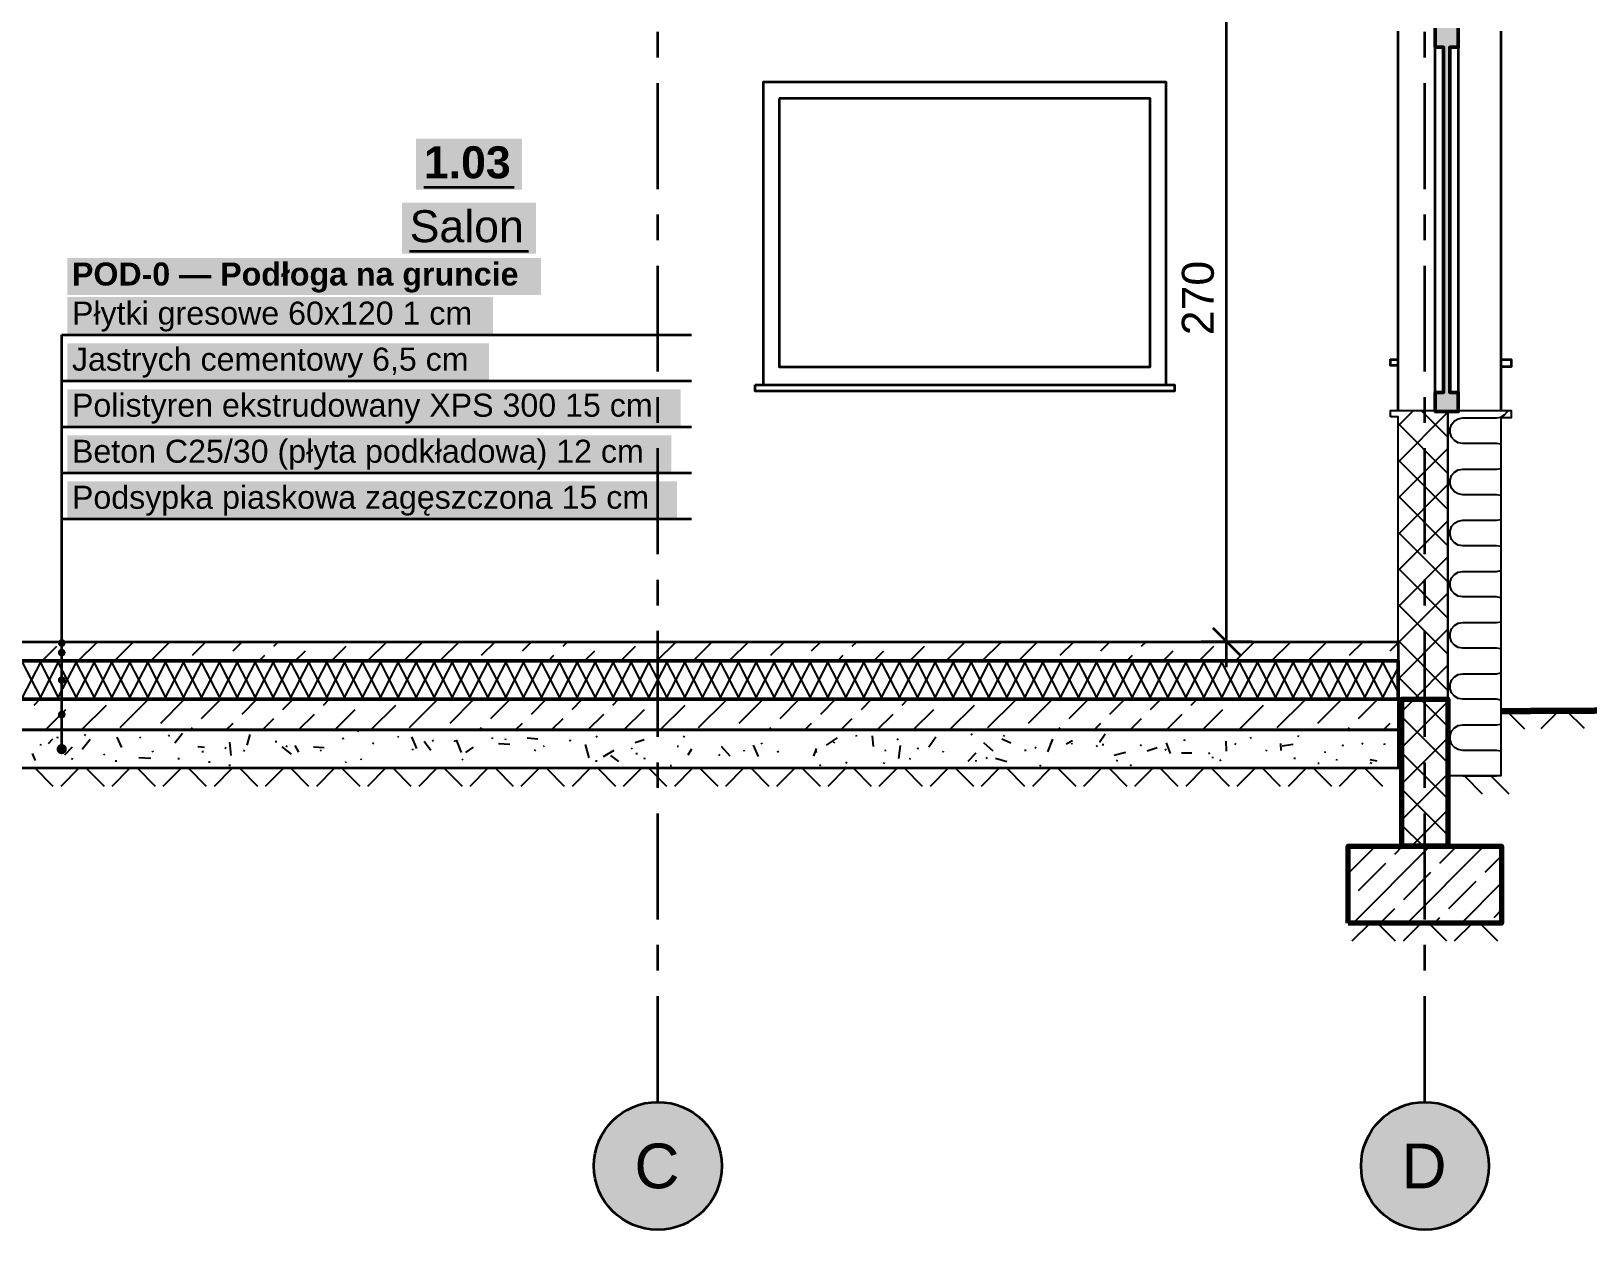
# Model space of a CAD drawing. Header units: metres. Extents: x -2.4 to 15.9, y -2.3 to 7.9.
# Drawn here: x 4.55 to 10.64, y -2.3 to 2.39 of the extents above; entities that cross this region are included whole.
import ezdxf

# ---------------------------------------------------------------- set-up
doc = ezdxf.new("R2010")
doc.units = ezdxf.units.M
doc.linetypes.add('PUNKTOWA', pattern=[10.5, 8.4, -1.05, 0, -1.05])
for name, color, linetype, lineweight in [('A-FUNDAMENTY', 7, 'Continuous', 50), ('A-KRESKOWANIE', 8, 'Continuous', 18), ('A-MASKA', 7, 'Continuous', 18), ('A-OPISY', 2, 'Continuous', 25), ('A-OSIE', 1, 'PUNKTOWA', 25), ('A-POMIESZCZENIA', 2, 'Continuous', 25), ('A-SCIANY-IZOL', 4, 'Continuous', 35), ('A-SCIANY-KONSTR', 7, 'Continuous', 50), ('A-SCIANY-WYK', 8, 'Continuous', 18), ('A-TEREN', 32, 'Continuous', 50), ('A-WARSTWY', 8, 'Continuous', 25), ('A-WIDOK', 7, 'Continuous', 25), ('A-WYMIARY', 1, 'Continuous', 25), ('A-WYPELNIENIA', 9, 'Continuous', 18)]:
    doc.layers.add(name, color=color, linetype=linetype, lineweight=lineweight)
doc.styles.add('PL_ARIAL', font='arial.ttf')
doc.styles.add('PL_ARIAL_B', font='arialbd.ttf')

msp = doc.modelspace()

# ---------------------------------------------------------------- hatches: boundary and pattern name
at = {"layer": 'A-MASKA', "true_color": 0xffffff}
for points in [[(4.6911, 1.3557), (6.5432, 1.3557), (6.5432, 1.5005), (4.6911, 1.5005)], [(4.6911, 1.2027), (6.3548, 1.2027), (6.3548, 1.3475), (4.6911, 1.3475)], [(4.6911, 1.0227), (6.34, 1.0227), (6.34, 1.1675), (4.6911, 1.1675)], [(4.6911, 0.8427), (7.0892, 0.8427), (7.0892, 0.9875), (4.6911, 0.9875)], [(4.6911, 0.6627), (7.053, 0.6627), (7.053, 0.8075), (4.6911, 0.8075)], [(4.6911, 0.4827), (7.0748, 0.4827), (7.0748, 0.6275), (4.6911, 0.6275)]]:
    msp.add_hatch(color=7, dxfattribs=at).paths.add_polyline_path(points)
at = {"layer": 'A-OPISY', "true_color": 0x000000}
for points in [[(4.6836, -0.005), (4.6831, -0.0011), (4.6816, 0.0025), (4.6793, 0.0056), (4.6761, 0.008), (4.6725, 0.0095), (4.6686, 0.01), (4.6648, 0.0095), (4.6611, 0.008), (4.658, 0.0056), (4.6557, 0.0025), (4.6542, -0.0011), (4.6536, -0.005), (4.6542, -0.0089), (4.6557, -0.0125), (4.658, -0.0156), (4.6611, -0.018), (4.6648, -0.0195), (4.6686, -0.02), (4.6725, -0.0195), (4.6761, -0.018), (4.6793, -0.0156), (4.6816, -0.0125), (4.6831, -0.0089)], [(4.6836, -0.0425), (4.6831, -0.0386), (4.6816, -0.035), (4.6793, -0.0319), (4.6761, -0.0295), (4.6725, -0.028), (4.6686, -0.0275), (4.6648, -0.028), (4.6611, -0.0295), (4.658, -0.0319), (4.6557, -0.035), (4.6542, -0.0386), (4.6536, -0.0425), (4.6542, -0.0464), (4.6557, -0.05), (4.658, -0.0531), (4.6611, -0.0555), (4.6648, -0.057), (4.6686, -0.0575), (4.6725, -0.057), (4.6761, -0.0555), (4.6793, -0.0531), (4.6816, -0.05), (4.6831, -0.0464)], [(4.6836, -0.15), (4.6831, -0.1461), (4.6816, -0.1425), (4.6793, -0.1394), (4.6761, -0.137), (4.6725, -0.1355), (4.6686, -0.135), (4.6648, -0.1355), (4.6611, -0.137), (4.658, -0.1394), (4.6557, -0.1425), (4.6542, -0.1461), (4.6536, -0.15), (4.6542, -0.1539), (4.6557, -0.1575), (4.658, -0.1606), (4.6611, -0.163), (4.6648, -0.1645), (4.6686, -0.165), (4.6725, -0.1645), (4.6761, -0.163), (4.6793, -0.1606), (4.6816, -0.1575), (4.6831, -0.1539)], [(4.6836, -0.285), (4.6831, -0.2811), (4.6816, -0.2775), (4.6793, -0.2744), (4.6761, -0.272), (4.6725, -0.2705), (4.6686, -0.27), (4.6648, -0.2705), (4.6611, -0.272), (4.658, -0.2744), (4.6557, -0.2775), (4.6542, -0.2811), (4.6536, -0.285), (4.6542, -0.2889), (4.6557, -0.2925), (4.658, -0.2956), (4.6611, -0.298), (4.6648, -0.2995), (4.6686, -0.3), (4.6725, -0.2995), (4.6761, -0.298), (4.6793, -0.2956), (4.6816, -0.2925), (4.6831, -0.2889)], [(4.6886, -0.42), (4.688, -0.4148), (4.686, -0.41), (4.6828, -0.4059), (4.6786, -0.4027), (4.6738, -0.4007), (4.6686, -0.4), (4.6635, -0.4007), (4.6586, -0.4027), (4.6545, -0.4059), (4.6513, -0.41), (4.6493, -0.4148), (4.6486, -0.42), (4.6493, -0.4252), (4.6513, -0.43), (4.6545, -0.4341), (4.6586, -0.4373), (4.6635, -0.4393), (4.6686, -0.44), (4.6738, -0.4393), (4.6786, -0.4373), (4.6828, -0.4341), (4.686, -0.43), (4.688, -0.4252)]]:
    msp.add_hatch(color=7, dxfattribs=at).paths.add_polyline_path(points)
at = {"layer": 'A-OSIE', "true_color": 0xffffff}
for points in [[(7.25, -2.05), (7.2479, -2.0174), (7.2415, -1.9853), (7.231, -1.9543), (7.2165, -1.925), (7.1983, -1.8978), (7.1768, -1.8732), (7.1522, -1.8517), (7.125, -1.8335), (7.0957, -1.819), (7.0647, -1.8085), (7.0326, -1.8021), (7, -1.8), (6.9674, -1.8021), (6.9353, -1.8085), (6.9043, -1.819), (6.875, -1.8335), (6.8478, -1.8517), (6.8232, -1.8732), (6.8017, -1.8978), (6.7835, -1.925), (6.769, -1.9543), (6.7585, -1.9853), (6.7521, -2.0174), (6.75, -2.05), (6.7521, -2.0826), (6.7585, -2.1147), (6.769, -2.1457), (6.7835, -2.175), (6.8017, -2.2022), (6.8232, -2.2268), (6.8478, -2.2483), (6.875, -2.2665), (6.9043, -2.281), (6.9353, -2.2915), (6.9674, -2.2979), (7, -2.3), (7.0326, -2.2979), (7.0647, -2.2915), (7.0957, -2.281), (7.125, -2.2665), (7.1522, -2.2483), (7.1768, -2.2268), (7.1983, -2.2022), (7.2165, -2.175), (7.231, -2.1457), (7.2415, -2.1147), (7.2479, -2.0826)], [(10.25, -2.05), (10.2479, -2.0174), (10.2415, -1.9853), (10.231, -1.9543), (10.2165, -1.925), (10.1983, -1.8978), (10.1768, -1.8732), (10.1522, -1.8517), (10.125, -1.8335), (10.0957, -1.819), (10.0647, -1.8085), (10.0326, -1.8021), (10, -1.8), (9.9674, -1.8021), (9.9353, -1.8085), (9.9043, -1.819), (9.875, -1.8335), (9.8478, -1.8517), (9.8232, -1.8732), (9.8017, -1.8978), (9.7835, -1.925), (9.769, -1.9543), (9.7585, -1.9853), (9.7521, -2.0174), (9.75, -2.05), (9.7521, -2.0826), (9.7585, -2.1147), (9.769, -2.1457), (9.7835, -2.175), (9.8017, -2.2022), (9.8232, -2.2268), (9.8478, -2.2483), (9.875, -2.2665), (9.9043, -2.281), (9.9353, -2.2915), (9.9674, -2.2979), (10, -2.3), (10.0326, -2.2979), (10.0647, -2.2915), (10.0957, -2.281), (10.125, -2.2665), (10.1522, -2.2483), (10.1768, -2.2268), (10.1983, -2.2022), (10.2165, -2.175), (10.231, -2.1457), (10.2415, -2.1147), (10.2479, -2.0826)]]:
    msp.add_hatch(color=7, dxfattribs=at).paths.add_polyline_path(points)
at = {"layer": 'A-POMIESZCZENIA', "true_color": 0xffffff}
for points in [[(6.0547, 1.7675), (6.4683, 1.7675), (6.4683, 1.9675), (6.0547, 1.9675)], [(5.9992, 1.5175), (6.5238, 1.5175), (6.5238, 1.7175), (5.9992, 1.7175)]]:
    msp.add_hatch(color=7, dxfattribs=at).paths.add_polyline_path(points)
at = {"layer": 'A-WYPELNIENIA', "true_color": 0x000000}
for points in [[(10.097, 2.325), (10.097, 2.325), (10.097, 0.975), (10.073, 0.975), (10.073, 2.325), (10.073, 2.325), (10.04, 2.325), (10.04, 2.4), (10.13, 2.4), (10.13, 2.325)], [(10.04, 0.9), (10.04, 0.975), (10.13, 0.975), (10.13, 0.9)]]:
    msp.add_hatch(color=7, dxfattribs=at).paths.add_polyline_path(points)

# ---------------------------------------------------------------- linework, layer by layer
at = {"layer": 'A-FUNDAMENTY', "lineweight": 70, "ltscale": 0.05}
for points in [[(9.91, -0.8), (9.91, -0.8), (9.91, -0.225), (9.91, -0.225), (9.91, -0.225), (10.09, -0.225), (10.09, -0.225), (10.09, -0.225), (10.09, -0.8), (10.09, -0.8), (10.09, -0.8), (9.91, -0.8)], [(9.7, -1.1), (9.7, -1.1), (9.7, -0.8), (9.7, -0.8), (9.7, -0.8), (10.3, -0.8), (10.3, -0.8), (10.3, -0.8), (10.3, -1.1), (10.3, -1.1), (10.3, -1.1), (9.7, -1.1)]]:
    msp.add_lwpolyline(points, close=True, dxfattribs=at)
at = {"layer": 'A-KRESKOWANIE', "lineweight": 25, "ltscale": 0.05}
for points in [[(9.868, 0.88), (9.865, 0.883)], [(9.895, 0.844), (9.955, 0.904)], [(9.895, 0.7026), (10.09, 0.8976)], [(10.09, 0.658), (9.895, 0.853)], [(10.09, 0.7994), (9.9854, 0.904)], [(10.297, 0.7718), (10.2966, 0.772), (10.2795, 0.775), (10.2795, 0.775), (10.1475, 0.775), (10.1304, 0.778), (10.1154, 0.7867), (10.1042, 0.8), (10.0983, 0.8163), (10.0983, 0.8337), (10.1042, 0.85), (10.1154, 0.8633), (10.1304, 0.872), (10.1475, 0.875), (10.1475, 0.875), (10.2795, 0.875), (10.2966, 0.878), (10.3116, 0.8867), (10.3228, 0.9), (10.3243, 0.904)], [(9.895, 0.5612), (10.09, 0.7562)], [(10.09, 0.5166), (9.895, 0.7116)], [(10.297, 0.5718), (10.2966, 0.572), (10.2795, 0.575), (10.1475, 0.575), (10.1304, 0.578), (10.1154, 0.5867), (10.1042, 0.6), (10.0983, 0.6163), (10.0983, 0.6337), (10.1042, 0.65), (10.1154, 0.6633), (10.1304, 0.672), (10.1475, 0.675), (10.2795, 0.675), (10.2795, 0.675), (10.2966, 0.678), (10.297, 0.6782)], [(9.895, 0.4198), (10.09, 0.6148)], [(10.09, 0.3752), (9.895, 0.5702)], [(9.895, 0.2783), (10.09, 0.4733)], [(10.09, 0.2338), (9.895, 0.4288)], [(10.297, 0.3718), (10.2966, 0.372), (10.2795, 0.375), (10.1475, 0.375), (10.1475, 0.375), (10.1304, 0.378), (10.1154, 0.3867), (10.1042, 0.4), (10.0983, 0.4163), (10.0983, 0.4337), (10.1042, 0.45), (10.1154, 0.4633), (10.1304, 0.472), (10.1475, 0.475), (10.2795, 0.475), (10.2966, 0.478), (10.297, 0.4782)], [(9.895, 0.1369), (10.09, 0.3319)], [(10.09, 0.0923), (9.895, 0.2873)], [(10.297, 0.1718), (10.2966, 0.172), (10.2795, 0.175), (10.1475, 0.175), (10.1304, 0.178), (10.1154, 0.1867), (10.1042, 0.2), (10.0983, 0.2163), (10.0983, 0.2337), (10.1042, 0.25), (10.1154, 0.2633), (10.1304, 0.272), (10.1475, 0.275), (10.2795, 0.275), (10.2966, 0.278), (10.297, 0.2782)], [(9.895, -0.0045), (10.09, 0.1905)], [(10.09, -0.0491), (9.895, 0.1459)], [(10.297, -0.0282), (10.2966, -0.028), (10.2795, -0.025), (10.2795, -0.025), (10.1475, -0.025), (10.1475, -0.025), (10.1304, -0.022), (10.1154, -0.0133), (10.1042, 0), (10.0983, 0.0163), (10.0983, 0.0337), (10.1042, 0.05), (10.1154, 0.0633), (10.1304, 0.072), (10.1475, 0.075), (10.1475, 0.075), (10.2795, 0.075), (10.2966, 0.078), (10.297, 0.0782)], [(4.8747, -0.075), (4.9497, 0)], [(5.0205, -0.0707), (5.0912, 0)], [(5.1796, -0.053), (5.2326, 0)], [(5.3387, -0.0354), (5.374, 0)], [(5.4978, -0.0177), (5.5154, 0)], [(5.6569, 0), (5.6569, 0)], [(6.0061, -0.075), (6.0811, 0)], [(6.1518, -0.0707), (6.2225, 0)], [(6.3109, -0.053), (6.364, 0)], [(6.47, -0.0354), (6.5054, 0)], [(6.6291, -0.0177), (6.6468, 0)], [(6.7882, 0), (6.7882, 0)], [(6.9961, -0.075), (7.0711, 0)], [(7.1375, -0.075), (7.2125, 0)], [(7.2832, -0.0707), (7.3539, 0)], [(7.4423, -0.053), (7.4953, 0)], [(7.6014, -0.0354), (7.6368, 0)], [(7.7605, -0.0177), (7.7782, 0)], [(7.9196, 0), (7.9196, 0)], [(8.2689, -0.075), (8.3439, 0)], [(8.4146, -0.0707), (8.4853, 0)], [(8.5737, -0.053), (8.6267, 0)], [(8.7328, -0.0354), (8.7681, 0)], [(8.8919, -0.0177), (8.9095, 0)], [(9.051, 0), (9.051, 0)], [(9.4002, -0.075), (9.4752, 0)], [(9.5459, -0.0707), (9.6167, 0)], [(9.705, -0.053), (9.7581, 0)], [(9.895, -0.1459), (10.09, 0.0491)], [(10.09, -0.1905), (9.895, 0.0045)], [(4.5919, -0.075), (4.6492, -0.0177)], [(4.7333, -0.075), (4.8083, 0)], [(5.4404, -0.075), (5.4624, -0.053)], [(5.5819, -0.075), (5.6215, -0.0354)], [(5.7233, -0.075), (5.7806, -0.0177)], [(5.8647, -0.075), (5.9397, 0)], [(6.5718, -0.075), (6.5938, -0.053)], [(6.7132, -0.075), (6.7529, -0.0354)], [(6.8546, -0.075), (6.912, -0.0177)], [(7.7032, -0.075), (7.7251, -0.053)], [(7.8446, -0.075), (7.8842, -0.0354)], [(7.986, -0.075), (8.0433, -0.0177)], [(8.1274, -0.075), (8.2024, 0)], [(8.8345, -0.075), (8.8565, -0.053)], [(8.976, -0.075), (9.0156, -0.0354)], [(9.1174, -0.075), (9.1747, -0.0177)], [(9.2588, -0.075), (9.3338, 0)], [(9.8641, -0.0354), (9.895, -0.0045)], [(4.515, -0.0825), (4.585, -0.2175), (4.655, -0.0825), (4.725, -0.2175), (4.795, -0.0825), (4.865, -0.2175), (4.935, -0.0825), (5.005, -0.2175), (5.075, -0.0825), (5.145, -0.2175), (5.215, -0.0825), (5.285, -0.2175), (5.355, -0.0825), (5.425, -0.2175), (5.495, -0.0825), (5.565, -0.2175), (5.635, -0.0825), (5.705, -0.2175), (5.775, -0.0825), (5.845, -0.2175), (5.915, -0.0825), (5.985, -0.2175), (6.055, -0.0825), (6.125, -0.2175), (6.195, -0.0825), (6.265, -0.2175), (6.335, -0.0825), (6.405, -0.2175), (6.475, -0.0825), (6.545, -0.2175), (6.615, -0.0825), (6.685, -0.2175), (6.755, -0.0825), (6.825, -0.2175), (6.895, -0.0825), (6.965, -0.2175), (7.035, -0.0825), (7.105, -0.2175), (7.175, -0.0825), (7.245, -0.2175), (7.315, -0.0825), (7.385, -0.2175), (7.455, -0.0825), (7.525, -0.2175), (7.595, -0.0825), (7.665, -0.2175), (7.735, -0.0825), (7.805, -0.2175), (7.875, -0.0825), (7.945, -0.2175), (8.015, -0.0825), (8.085, -0.2175), (8.155, -0.0825), (8.225, -0.2175), (8.295, -0.0825), (8.365, -0.2175), (8.435, -0.0825), (8.505, -0.2175), (8.575, -0.0825), (8.645, -0.2175), (8.715, -0.0825), (8.785, -0.2175), (8.855, -0.0825), (8.925, -0.2175), (8.995, -0.0825), (9.065, -0.2175), (9.135, -0.0825), (9.205, -0.2175), (9.275, -0.0825), (9.345, -0.2175), (9.415, -0.0825), (9.485, -0.2175), (9.555, -0.0825), (9.625, -0.2175), (9.695, -0.0825), (9.765, -0.2175), (9.835, -0.0825), (9.895, -0.1982)], [(4.515, -0.2175), (4.585, -0.0825), (4.655, -0.2175), (4.725, -0.0825), (4.795, -0.2175), (4.865, -0.0825), (4.935, -0.2175), (5.005, -0.0825), (5.075, -0.2175), (5.145, -0.0825), (5.215, -0.2175), (5.285, -0.0825), (5.355, -0.2175), (5.425, -0.0825), (5.495, -0.2175), (5.565, -0.0825), (5.635, -0.2175), (5.705, -0.0825), (5.775, -0.2175), (5.845, -0.0825), (5.915, -0.2175), (5.985, -0.0825), (6.055, -0.2175), (6.125, -0.0825), (6.195, -0.2175), (6.265, -0.0825), (6.335, -0.2175), (6.405, -0.0825), (6.475, -0.2175), (6.545, -0.0825), (6.615, -0.2175), (6.685, -0.0825), (6.755, -0.2175), (6.825, -0.0825), (6.895, -0.2175), (6.965, -0.0825), (7.035, -0.2175), (7.105, -0.0825), (7.175, -0.2175), (7.245, -0.0825), (7.315, -0.2175), (7.385, -0.0825), (7.455, -0.2175), (7.525, -0.0825), (7.595, -0.2175), (7.665, -0.0825), (7.735, -0.2175), (7.805, -0.0825), (7.875, -0.2175), (7.945, -0.0825), (8.015, -0.2175), (8.085, -0.0825), (8.155, -0.2175), (8.225, -0.0825), (8.295, -0.2175), (8.365, -0.0825), (8.435, -0.2175), (8.505, -0.0825), (8.575, -0.2175), (8.645, -0.0825), (8.715, -0.2175), (8.785, -0.0825), (8.855, -0.2175), (8.925, -0.0825), (8.995, -0.2175), (9.065, -0.0825), (9.135, -0.2175), (9.205, -0.0825), (9.275, -0.2175), (9.345, -0.0825), (9.415, -0.2175), (9.485, -0.0825), (9.555, -0.2175), (9.625, -0.0825), (9.695, -0.2175), (9.765, -0.0825), (9.835, -0.2175), (9.895, -0.1018)], [(5.299, -0.075), (5.3033, -0.0707)], [(6.4304, -0.075), (6.4347, -0.0707)], [(7.5618, -0.075), (7.566, -0.0707)], [(8.6931, -0.075), (8.6974, -0.0707)], [(9.8245, -0.075), (9.8288, -0.0707)], [(9.9573, -0.225), (10.09, -0.0923)], [(10.297, -0.2282), (10.2966, -0.228), (10.2795, -0.225), (10.1475, -0.225), (10.1304, -0.222), (10.1154, -0.2133), (10.1042, -0.2), (10.0983, -0.1837), (10.0983, -0.1663), (10.1042, -0.15), (10.1154, -0.1367), (10.1304, -0.128), (10.1475, -0.125), (10.2795, -0.125), (10.2966, -0.122), (10.297, -0.1218)], [(9.9831, -0.225), (9.895, -0.1369)], [(4.5608, -0.2475), (4.5833, -0.225)], [(4.7199, -0.2298), (4.7247, -0.225)], [(4.8967, -0.3359), (5.0028, -0.2298)], [(5.0558, -0.3182), (5.149, -0.225)], [(5.2149, -0.3005), (5.2904, -0.225)], [(5.374, -0.2828), (5.4319, -0.225)], [(5.5331, -0.2652), (5.5733, -0.225)], [(5.6922, -0.2475), (5.7147, -0.225)], [(5.8513, -0.2298), (5.8561, -0.225)], [(6.0281, -0.3359), (6.1342, -0.2298)], [(6.1872, -0.3182), (6.2804, -0.225)], [(6.3463, -0.3005), (6.4218, -0.225)], [(6.5054, -0.2828), (6.5632, -0.225)], [(6.6645, -0.2652), (6.7046, -0.225)], [(6.8236, -0.2475), (6.8461, -0.225)], [(6.9827, -0.2298), (6.9875, -0.225)], [(7.1595, -0.3359), (7.2655, -0.2298)], [(7.3186, -0.3182), (7.4118, -0.225)], [(7.4777, -0.3005), (7.5532, -0.225)], [(7.6368, -0.2828), (7.6946, -0.225)], [(7.7959, -0.2652), (7.836, -0.225)], [(7.955, -0.2475), (7.9774, -0.225)], [(8.1141, -0.2298), (8.1189, -0.225)], [(8.2908, -0.3359), (8.3969, -0.2298)], [(8.4499, -0.3182), (8.5431, -0.225)], [(8.609, -0.3005), (8.6845, -0.225)], [(8.7681, -0.2828), (8.826, -0.225)], [(8.9272, -0.2652), (8.9674, -0.225)], [(9.0863, -0.2475), (9.1088, -0.225)], [(9.2454, -0.2298), (9.2502, -0.225)], [(9.4222, -0.3359), (9.5283, -0.2298)], [(9.5813, -0.3182), (9.6745, -0.225)], [(9.7404, -0.3005), (9.8159, -0.225)], [(9.91, -0.2723), (9.9573, -0.225)], [(9.91, -0.4138), (10.09, -0.2338)], [(10.09, -0.3319), (9.9831, -0.225)], [(4.6047, -0.345), (4.6846, -0.2652)], [(4.7462, -0.345), (4.8437, -0.2475)], [(5.4533, -0.345), (5.4978, -0.3005)], [(5.5947, -0.345), (5.6569, -0.2828)], [(5.7361, -0.345), (5.816, -0.2652)], [(5.8775, -0.345), (5.9751, -0.2475)], [(6.5846, -0.345), (6.6291, -0.3005)], [(6.7261, -0.345), (6.7882, -0.2828)], [(6.8675, -0.345), (6.9473, -0.2652)], [(7.0089, -0.345), (7.1064, -0.2475)], [(7.716, -0.345), (7.7605, -0.3005)], [(7.8574, -0.345), (7.9196, -0.2828)], [(7.9989, -0.345), (8.0787, -0.2652)], [(8.1403, -0.345), (8.2378, -0.2475)], [(8.8474, -0.345), (8.8919, -0.3005)], [(8.9888, -0.345), (9.051, -0.2828)], [(9.1302, -0.345), (9.2101, -0.2652)], [(9.2717, -0.345), (9.3692, -0.2475)], [(9.91, -0.3169), (9.895, -0.3021)], [(10.09, -0.4733), (9.91, -0.2933)], [(10.3909, -0.3414), (10.3196, -0.2713)], [(10.5234, -0.2697), (10.4532, -0.341)], [(10.6239, -0.3397), (10.5526, -0.2695)], [(4.7575, -0.3664), (4.7617, -0.3621)], [(5.0865, -0.3698), (5.0895, -0.3646)], [(5.1111, -0.3949), (5.141, -0.3581)], [(5.1704, -0.345), (5.1796, -0.3359)], [(5.3119, -0.345), (5.3387, -0.3182)], [(5.3935, -0.4047), (5.4062, -0.363)], [(5.831, -0.3526), (5.8271, -0.348)], [(6.3018, -0.345), (6.3109, -0.3359)], [(6.4432, -0.345), (6.47, -0.3182)], [(7.4332, -0.345), (7.4423, -0.3359)], [(7.5746, -0.345), (7.6014, -0.3182)], [(7.7783, -0.3706), (7.776, -0.3651)], [(8.2255, -0.364), (8.2305, -0.3608)], [(8.3534, -0.3702), (8.3563, -0.3649)], [(8.5645, -0.345), (8.5737, -0.3359)], [(8.706, -0.345), (8.7328, -0.3182)], [(8.7275, -0.3925), (8.7494, -0.3596)], [(9.6959, -0.345), (9.705, -0.3359)], [(9.8373, -0.345), (9.8641, -0.3182)], [(10.297, -0.4282), (10.2966, -0.428), (10.2795, -0.425), (10.2795, -0.425), (10.1475, -0.425), (10.1304, -0.422), (10.1154, -0.4133), (10.1042, -0.4), (10.0983, -0.3837), (10.0983, -0.3663), (10.1042, -0.35), (10.1154, -0.3367), (10.1304, -0.328), (10.1475, -0.325), (10.1475, -0.325), (10.2795, -0.325), (10.2966, -0.322), (10.297, -0.3218)], [(4.5859, -0.4055), (4.5886, -0.4002)], [(4.6164, -0.3983), (4.6335, -0.3797)], [(4.6495, -0.3741), (4.6554, -0.3737)], [(4.6801, -0.4429), (4.7101, -0.4106)], [(4.7482, -0.4201), (4.7799, -0.3807)], [(4.9043, -0.4132), (4.885, -0.3734)], [(4.9784, -0.3769), (4.9739, -0.3729)], [(5.0266, -0.4313), (5.0235, -0.4262)], [(5.2272, -0.413), (5.2008, -0.4108)], [(5.3117, -0.4181), (5.3064, -0.4154)], [(5.331, -0.4448), (5.3262, -0.3933)], [(5.3851, -0.4282), (5.3797, -0.4254)], [(5.5037, -0.3897), (5.5097, -0.3896)], [(5.5669, -0.4394), (5.5307, -0.4105)], [(5.5463, -0.4105), (5.5502, -0.4059)], [(5.5958, -0.4323), (5.5809, -0.4061)], [(5.6953, -0.4143), (5.6537, -0.4119)], [(5.6846, -0.4274), (5.68, -0.4237)], [(5.77, -0.3821), (5.7687, -0.3763)], [(5.8893, -0.3991), (5.8837, -0.397)], [(5.9874, -0.3745), (5.9826, -0.3709)], [(6.0568, -0.4176), (6.0382, -0.3719)], [(6.0419, -0.4242), (6.0413, -0.4183)], [(6.1126, -0.4257), (6.0854, -0.3897)], [(6.1167, -0.3881), (6.1221, -0.3856)], [(6.2066, -0.3914), (6.2068, -0.3854)], [(6.232, -0.4329), (6.212, -0.3841)], [(6.2484, -0.4328), (6.2787, -0.412)], [(6.3523, -0.3802), (6.3546, -0.3747)], [(6.4217, -0.4022), (6.3763, -0.3996)], [(6.4043, -0.3841), (6.4059, -0.3784)], [(6.5303, -0.3812), (6.4894, -0.3772)], [(6.5227, -0.4261), (6.5181, -0.4222)], [(6.5521, -0.4103), (6.5573, -0.4073)], [(6.6565, -0.3889), (6.6578, -0.383)], [(6.7311, -0.4542), (6.7168, -0.4019)], [(6.7593, -0.3726), (6.7645, -0.3696)], [(6.7868, -0.4494), (6.8297, -0.4247)], [(6.9009, -0.4202), (6.8964, -0.4163)], [(6.9113, -0.394), (6.9459, -0.383)], [(7.081, -0.4102), (7.075, -0.4099)], [(7.1054, -0.3734), (7.1009, -0.3695)], [(7.119, -0.4424), (7.1331, -0.4192)], [(7.2834, -0.4475), (7.2489, -0.4092)], [(7.3388, -0.4297), (7.3371, -0.424)], [(7.3939, -0.4493), (7.3738, -0.4039)], [(7.4082, -0.4006), (7.4056, -0.3952)], [(7.6094, -0.4477), (7.6206, -0.4175)], [(7.659, -0.4044), (7.7023, -0.3757)], [(7.6886, -0.3967), (7.6903, -0.3909)], [(7.843, -0.41), (7.84, -0.3681)], [(7.8879, -0.426), (7.8934, -0.4235)], [(7.9363, -0.3833), (7.9395, -0.3782)], [(7.9427, -0.4563), (7.9484, -0.4057)], [(8.0171, -0.42), (8.0175, -0.414)], [(8.0599, -0.4111), (8.0872, -0.3718)], [(8.3119, -0.4282), (8.2745, -0.3949)], [(8.38, -0.3967), (8.345, -0.3817)], [(8.4382, -0.4281), (8.4381, -0.4221)], [(8.4789, -0.4164), (8.4738, -0.4133)], [(8.5251, -0.43), (8.5449, -0.3812)], [(8.5964, -0.3998), (8.6212, -0.3862)], [(8.6199, -0.4025), (8.6185, -0.3967)], [(8.7139, -0.4089), (8.719, -0.4058)], [(8.7412, -0.4059), (8.7412, -0.3999)], [(8.8918, -0.4077), (8.8865, -0.405)], [(8.913, -0.4268), (8.9524, -0.413)], [(8.9876, -0.4258), (8.9844, -0.4208)], [(9.0049, -0.4365), (8.9892, -0.3949)], [(9.0596, -0.3873), (9.0607, -0.3814)], [(9.2236, -0.4286), (9.2229, -0.3893)], [(9.257, -0.4019), (9.2608, -0.3972)], [(9.3201, -0.3783), (9.3174, -0.3729)], [(9.3796, -0.428), (9.3819, -0.4224)], [(9.4383, -0.4252), (9.4358, -0.3981)], [(9.4411, -0.4069), (9.4844, -0.4002)], [(9.5086, -0.3709), (9.5028, -0.3693)], [(9.6793, -0.4078), (9.6804, -0.402)], [(9.7579, -0.4005), (9.7532, -0.3968)], [(9.8457, -0.4017), (9.8398, -0.4005)], [(9.91, -0.5552), (10.09, -0.3752)], [(4.5663, -0.4644), (4.5547, -0.4365)], [(4.71, -0.4606), (4.7109, -0.4546)], [(4.8331, -0.4423), (4.8374, -0.4381)], [(4.8814, -0.4695), (4.8814, -0.4635)], [(5.0166, -0.4571), (4.9707, -0.4537)], [(5.126, -0.46), (5.127, -0.4541)], [(5.2224, -0.431), (5.2165, -0.4304)], [(5.2486, -0.4716), (5.2426, -0.4713)], [(5.3257, -0.4864), (5.3258, -0.4804)], [(5.7781, -0.4728), (5.7829, -0.4692)], [(5.8393, -0.4618), (5.8414, -0.4561)], [(6.235, -0.4622), (6.239, -0.4578)], [(6.7562, -0.4664), (6.7622, -0.466)], [(6.847, -0.4685), (6.8155, -0.4443)], [(6.9182, -0.441), (6.9183, -0.435)], [(6.9513, -0.4585), (6.9456, -0.4564)], [(7.0479, -0.4843), (7.0539, -0.484)], [(7.2386, -0.4444), (7.2423, -0.4397)], [(7.4672, -0.4308), (7.4726, -0.4282)], [(7.6202, -0.4343), (7.6185, -0.4286)], [(7.6317, -0.4842), (7.637, -0.4814)], [(7.7404, -0.4745), (7.7354, -0.4711)], [(7.8837, -0.4776), (7.8858, -0.472)], [(7.9854, -0.4605), (7.9879, -0.4551)], [(8.1159, -0.4323), (8.1174, -0.4265)], [(8.2132, -0.4665), (8.2453, -0.4341)], [(8.2447, -0.469), (8.2446, -0.463)], [(8.2879, -0.4579), (8.2846, -0.4529)], [(8.3651, -0.4694), (8.321, -0.4573)], [(8.4939, -0.4864), (8.4978, -0.4818)], [(8.784, -0.4435), (8.8307, -0.4314)], [(8.7941, -0.4666), (8.7973, -0.4615)], [(8.8519, -0.4851), (8.8465, -0.4824)], [(9.0482, -0.4346), (9.0882, -0.4342)], [(9.1529, -0.437), (9.1583, -0.4343)], [(9.1703, -0.4556), (9.171, -0.4496)], [(9.1976, -0.4657), (9.2027, -0.4625)], [(9.4874, -0.4557), (9.4934, -0.455)], [(9.5807, -0.4752), (9.5867, -0.4751)], [(9.6069, -0.4316), (9.6128, -0.4306)], [(9.6544, -0.4651), (9.657, -0.4597)], [(9.8132, -0.4669), (9.786, -0.4623)], [(9.7879, -0.4769), (9.7905, -0.4715)], [(10.09, -0.6148), (9.91, -0.4348)], [(4.6354, -0.5657), (4.5646, -0.495)], [(4.7354, -0.495), (4.6646, -0.5657)], [(4.8354, -0.5657), (4.7646, -0.495)], [(4.9354, -0.495), (4.8646, -0.5657)], [(5.0354, -0.5657), (4.9646, -0.495)], [(5.1354, -0.495), (5.0646, -0.5657)], [(5.2354, -0.5657), (5.1646, -0.495)], [(5.3354, -0.495), (5.2646, -0.5657)], [(5.4354, -0.5657), (5.3646, -0.495)], [(5.5354, -0.495), (5.4646, -0.5657)], [(5.6354, -0.5657), (5.5646, -0.495)], [(5.7354, -0.495), (5.6646, -0.5657)], [(5.8354, -0.5657), (5.7646, -0.495)], [(5.9354, -0.495), (5.8646, -0.5657)], [(6.0354, -0.5657), (5.9646, -0.495)], [(6.1354, -0.495), (6.0646, -0.5657)], [(6.2354, -0.5657), (6.1646, -0.495)], [(6.3354, -0.495), (6.2646, -0.5657)], [(6.4354, -0.5657), (6.3646, -0.495)], [(6.5354, -0.495), (6.4646, -0.5657)], [(6.6354, -0.5657), (6.5646, -0.495)], [(6.7354, -0.495), (6.6646, -0.5657)], [(6.8354, -0.5657), (6.7646, -0.495)], [(6.9354, -0.495), (6.8646, -0.5657)], [(7.0354, -0.5657), (6.9646, -0.495)], [(7.1354, -0.495), (7.0646, -0.5657)], [(7.2354, -0.5657), (7.1646, -0.495)], [(7.3354, -0.495), (7.2646, -0.5657)], [(7.4354, -0.5657), (7.3646, -0.495)], [(7.5354, -0.495), (7.4646, -0.5657)], [(7.6354, -0.5657), (7.5646, -0.495)], [(7.7354, -0.495), (7.6646, -0.5657)], [(7.8354, -0.5657), (7.7646, -0.495)], [(7.9354, -0.495), (7.8646, -0.5657)], [(8.0354, -0.5657), (7.9646, -0.495)], [(8.1354, -0.495), (8.0646, -0.5657)], [(8.2354, -0.5657), (8.1646, -0.495)], [(8.3354, -0.495), (8.2646, -0.5657)], [(8.4354, -0.5657), (8.3646, -0.495)], [(8.5354, -0.495), (8.4646, -0.5657)], [(8.6354, -0.5657), (8.5646, -0.495)], [(8.7354, -0.495), (8.6646, -0.5657)], [(8.8354, -0.5657), (8.7646, -0.495)], [(8.9354, -0.495), (8.8646, -0.5657)], [(9.0354, -0.5657), (8.9646, -0.495)], [(9.1354, -0.495), (9.0646, -0.5657)], [(9.2354, -0.5657), (9.1646, -0.495)], [(9.3354, -0.495), (9.2646, -0.5657)], [(9.4354, -0.5657), (9.3646, -0.495)], [(9.5354, -0.495), (9.4646, -0.5657)], [(9.6354, -0.5657), (9.5646, -0.495)], [(9.7354, -0.495), (9.6646, -0.5657)], [(9.8354, -0.5657), (9.7646, -0.495)], [(9.91, -0.6966), (10.09, -0.5166)], [(10.1475, -0.525), (10.1475, -0.525)], [(10.1475, -0.525), (10.2795, -0.525)], [(10.2254, -0.5957), (10.1546, -0.525)], [(10.3289, -0.5957), (10.2581, -0.525)], [(10.2795, -0.525), (10.2966, -0.522), (10.297, -0.5218)], [(10.09, -0.7562), (9.91, -0.5762)], [(9.948, -0.8), (10.09, -0.658)], [(9.9924, -0.8), (9.91, -0.7176)], [(9.7, -0.9066), (9.8066, -0.8)], [(9.7187, -1.1), (10.0187, -0.8)], [(9.8818, -0.8309), (9.9127, -0.8)], [(9.9309, -1.1), (10.2309, -0.8)], [(10.0586, -0.8662), (10.1248, -0.8)], [(10.0894, -0.8), (10.09, -0.7994)], [(10.2354, -0.9016), (10.3, -0.8369)], [(9.7404, -0.9723), (9.8465, -0.8662)], [(9.9172, -1.0076), (10.0232, -0.9016)], [(10.0939, -1.043), (10.2, -0.9369)], [(10.143, -1.1), (10.3, -0.943)], [(9.7, -1.0127), (9.705, -1.0076)], [(9.8248, -1.1), (9.8818, -1.043)], [(10.0369, -1.1), (10.0586, -1.0783)], [(10.2707, -1.0783), (10.3, -1.0491)], [(9.7854, -1.1), (9.7146, -1.1707)], [(9.8854, -1.1707), (9.8146, -1.1)], [(9.9854, -1.1), (9.9146, -1.1707)], [(10.0854, -1.1707), (10.0146, -1.1)], [(10.1854, -1.1), (10.1146, -1.1707)], [(10.2854, -1.1707), (10.2146, -1.1)]]:
    msp.add_lwpolyline(points, dxfattribs=at)
at = {"layer": 'A-OPISY', "lineweight": 35, "ltscale": 0.05}
for points in [[(4.6686, 0.3), (4.6686, 1.2)], [(4.6686, 1.2), (7.1317, 1.2)], [(4.6686, 1.02), (7.1317, 1.02)], [(4.6686, 0.84), (7.1317, 0.84)], [(4.6686, 0.66), (7.1317, 0.66)], [(4.6686, 0.48), (7.1317, 0.48)], [(4.6686, -0.42), (4.6686, 0.3)]]:
    msp.add_lwpolyline(points, dxfattribs=at)
at = {"layer": 'A-OSIE', "linetype": 'PUNKTOWA', "lineweight": 35, "ltscale": 0.049296, "flags": 128}
for points in [[(7, -1.8), (7, 7.4135)], [(10, -1.8), (10, 7.4135)]]:
    msp.add_lwpolyline(points, dxfattribs=at)
at = {"layer": 'A-OSIE', "linetype": 'Continuous', "lineweight": 35, "ltscale": 0.05}
for centre in [(7, -2.05), (10, -2.05)]:
    msp.add_circle(centre, 0.25, dxfattribs=at)
at = {"layer": 'A-POMIESZCZENIA', "lineweight": 35, "ltscale": 0.05}
for points in [[(6.0847, 1.7775), (6.4383, 1.7775)], [(6.0292, 1.5275), (6.4938, 1.5275)]]:
    msp.add_lwpolyline(points, dxfattribs=at)
at = {"layer": 'A-SCIANY-IZOL', "lineweight": 50, "ltscale": 0.05}
msp.add_lwpolyline([(4.305, -0.075), (4.305, -0.075), (4.305, -0.075), (9.895, -0.075), (9.895, -0.075), (9.895, -0.075), (9.895, -0.225), (9.895, -0.225), (9.895, -0.225), (4.305, -0.225), (4.305, -0.225), (4.305, -0.225)], close=True, dxfattribs=at)
at = {"layer": 'A-SCIANY-KONSTR', "lineweight": 50, "ltscale": 0.05}
msp.add_lwpolyline([(10.13, 2.4), (10.13, 2.325), (10.13, 2.325), (10.13, 2.325), (10.097, 2.325), (10.097, 2.325), (10.097, 2.325), (10.097, 2.325), (10.097, 2.325), (10.097, 2.325), (10.097, 2.325), (10.097, 2.325), (10.097, 2.325), (10.097, 2.325), (10.097, 2.325), (10.097, 2.325), (10.097, 2.325), (10.097, 2.325), (10.097, 2.325), (10.097, 2.325), (10.097, 2.325), (10.097, 0.975), (10.097, 0.975), (10.097, 0.975), (10.097, 0.975), (10.097, 0.975), (10.097, 0.975), (10.097, 0.975), (10.097, 0.975), (10.097, 0.975), (10.097, 0.975), (10.097, 0.975), (10.097, 0.975), (10.097, 0.975), (10.097, 0.975), (10.097, 0.975), (10.097, 0.975), (10.097, 0.975), (10.13, 0.975), (10.13, 0.975), (10.13, 0.975), (10.13, 0.9), (10.13, 0.9), (10.13, 0.9), (10.04, 0.9), (10.04, 0.9), (10.04, 0.9), (10.04, 0.975), (10.04, 0.975), (10.04, 0.975), (10.073, 0.975), (10.073, 0.975), (10.073, 0.975), (10.073, 0.975), (10.073, 0.975), (10.073, 0.975), (10.073, 0.975), (10.073, 0.975), (10.073, 0.975), (10.073, 0.975), (10.073, 0.975), (10.073, 0.975), (10.073, 0.975), (10.073, 0.975), (10.073, 0.975), (10.073, 0.975), (10.073, 0.975), (10.073, 2.325), (10.073, 2.325), (10.073, 2.325), (10.073, 2.325), (10.073, 2.325), (10.073, 2.325), (10.073, 2.325), (10.073, 2.325), (10.073, 2.325), (10.073, 2.325), (10.073, 2.325), (10.073, 2.325), (10.073, 2.325), (10.073, 2.325), (10.073, 2.325), (10.073, 2.325), (10.073, 2.325), (10.04, 2.325), (10.04, 2.325), (10.04, 2.325), (10.04, 2.4)], dxfattribs=at)
at = {"layer": 'A-SCIANY-WYK', "lineweight": 25, "ltscale": 0.05}
for points in [[(9.865, 0.88), (9.865, 0.88), (9.865, 0.904), (9.865, 0.904), (9.865, 0.904), (10.04, 0.904), (10.04, 0.904), (10.04, 0.904), (10.04, 0.9), (10.04, 0.9), (10.04, 0.9), (10.04, 0.9), (10.04, 0.9), (10.04, 0.9), (10.04, 0.9), (10.04, 0.9), (10.04, 0.9), (10.04, 0.9), (10.04, 0.9), (10.04, 0.9), (10.04, 0.9), (10.04, 0.9), (10.04, 0.9), (10.04, 0.9), (10.04, 0.9), (10.09, 0.9), (10.09, 0.9), (10.09, 0.9), (10.09, -0.225), (10.09, -0.225), (10.09, -0.225), (9.895, -0.225), (9.895, -0.225), (9.895, -0.225), (9.895, 0.88), (9.895, 0.88), (9.895, 0.88), (9.895, 0.88), (9.895, 0.88), (9.895, 0.88), (9.895, 0.88), (9.895, 0.88), (9.895, 0.88), (9.895, 0.88), (9.895, 0.88), (9.895, 0.88), (9.895, 0.88), (9.895, 0.88), (9.895, 0.88), (9.895, 0.88), (9.895, 0.88), (9.865, 0.88)], [(10.09, -0.525), (10.09, -0.525), (10.09, 0.9), (10.09, 0.9), (10.09, 0.9), (10.13, 0.9), (10.13, 0.9), (10.13, 0.9), (10.13, 0.9), (10.13, 0.9), (10.13, 0.9), (10.13, 0.9), (10.13, 0.9), (10.13, 0.9), (10.13, 0.9), (10.13, 0.9), (10.13, 0.9), (10.13, 0.9), (10.13, 0.9), (10.13, 0.9), (10.13, 0.9), (10.13, 0.9), (10.13, 0.904), (10.13, 0.904), (10.13, 0.904), (10.337, 0.904), (10.337, 0.904), (10.337, 0.904), (10.337, 0.875), (10.337, 0.875), (10.337, 0.875), (10.297, 0.875), (10.297, 0.875), (10.297, 0.875), (10.297, 0.875), (10.297, 0.875), (10.297, 0.875), (10.297, 0.875), (10.297, 0.875), (10.297, 0.875), (10.297, 0.875), (10.297, 0.875), (10.297, 0.875), (10.297, 0.875), (10.297, 0.875), (10.297, 0.875), (10.297, 0.875), (10.297, 0.875), (10.297, -0.525), (10.297, -0.525), (10.297, -0.525), (10.09, -0.525)]]:
    msp.add_lwpolyline(points, close=True, dxfattribs=at)
at = {"layer": 'A-TEREN', "lineweight": 140, "ltscale": 0.05}
msp.add_lwpolyline([(10.298, -0.2714), (10.413, -0.2706), (10.663, -0.2687), (10.913, -0.2668), (11.163, -0.2649), (11.413, -0.263), (11.663, -0.2611), (11.913, -0.2592), (12.163, -0.2574), (12.413, -0.2555), (12.663, -0.2536), (12.913, -0.2517), (13.163, -0.2498), (13.413, -0.2479), (13.663, -0.246), (13.913, -0.2442), (14.163, -0.2423), (14.413, -0.2404), (14.663, -0.2388), (14.913, -0.2382), (15.163, -0.2377), (15.413, -0.2371)], dxfattribs=at)
at = {"layer": 'A-WARSTWY', "lineweight": 35, "ltscale": 0.05}
for points in [[(4.305, 0), (4.305, 0), (4.305, 0), (9.895, 0), (9.895, 0), (9.895, 0), (9.895, 0), (9.895, -0.075), (9.895, -0.075), (9.895, -0.075), (9.895, -0.075), (4.305, -0.075), (4.305, -0.075), (4.305, -0.075)], [(4.305, -0.345), (4.305, -0.345), (4.305, -0.225), (4.305, -0.225), (4.305, -0.225), (9.895, -0.225), (9.895, -0.225), (9.895, -0.225), (9.895, -0.345), (9.895, -0.345), (9.895, -0.345), (4.305, -0.345)], [(4.305, -0.495), (4.305, -0.495), (4.305, -0.345), (4.305, -0.345), (4.305, -0.345), (9.895, -0.345), (9.895, -0.345), (9.895, -0.345), (9.895, -0.495), (9.895, -0.495), (9.895, -0.495), (4.305, -0.495)]]:
    msp.add_lwpolyline(points, close=True, dxfattribs=at)
at = {"layer": 'A-WIDOK', "lineweight": 35, "ltscale": 0.05}
for points in [[(9.895, 0.9044), (9.895, 2.3876)], [(10.297, 2.3876), (10.297, 0.9044)], [(10.04, 0.9754), (10.04, 2.3246)], [(10.13, 2.3246), (10.13, 0.9754)], [(8.988, 1.0044), (8.988, 2.188), (7.412, 2.188), (7.412, 1.0044)], [(7.475, 2.125), (7.475, 1.075), (8.925, 1.075), (8.925, 2.125), (7.475, 2.125)], [(9.8946, 1.08), (9.865, 1.08), (9.865, 1.104), (9.8946, 1.104)], [(10.2974, 1.104), (10.337, 1.104), (10.337, 1.075), (10.2974, 1.075)], [(7.38, 1.004), (9.02, 1.004), (9.02, 0.98), (7.38, 0.98), (7.38, 1.004)]]:
    msp.add_lwpolyline(points, dxfattribs=at)
at = {"layer": 'A-WYMIARY', "lineweight": 35, "ltscale": 0.05}
for points in [[(9.2242, -0.1), (9.2242, 2.8)], [(9.3242, 0), (9.1242, 0)], [(9.2772, -0.053), (9.1712, 0.053)]]:
    msp.add_lwpolyline(points, dxfattribs=at)

# ---------------------------------------------------------------- texts
at = {"layer": 'A-OPISY'}
for s, style, p in [('POD-0 — Podłoga na gruncie', 'PL_ARIAL_B', (4.7086, 1.393)), ('Płytki gresowe 60x120 1 cm', 'PL_ARIAL', (4.7086, 1.24)), ('Jastrych cementowy 6,5 cm', 'PL_ARIAL', (4.7086, 1.06)), ('Polistyren ekstrudowany XPS 300 15 cm', 'PL_ARIAL', (4.7086, 0.88)), ('Beton C25/30 (płyta podkładowa) 12 cm', 'PL_ARIAL', (4.7086, 0.7)), ('Podsypka piaskowa zagęszczona 15 cm', 'PL_ARIAL', (4.7086, 0.52))]:
    msp.add_text(s, height=0.09, dxfattribs=dict(at, style=style)).set_placement(p)
at = {"layer": 'A-OSIE', "style": 'PL_ARIAL'}
for s, p in [('C', (6.9081, -2.1375)), ('D', (9.9081, -2.1375))]:
    msp.add_text(s, height=0.175, dxfattribs=at).set_placement(p)
at = {"layer": 'A-POMIESZCZENIA'}
for s, style, p in [('1.03', 'PL_ARIAL_B', (6.0847, 1.8125)), ('Salon', 'PL_ARIAL', (6.0292, 1.5625))]:
    msp.add_text(s, height=0.125, dxfattribs=dict(at, style=style)).set_placement(p)
at = {"layer": 'A-WYMIARY', "style": 'PL_ARIAL'}
msp.add_text('270', height=0.125, rotation=90, dxfattribs=at).set_placement((9.1742, 1.1984))

doc.saveas('drawing.dxf')
